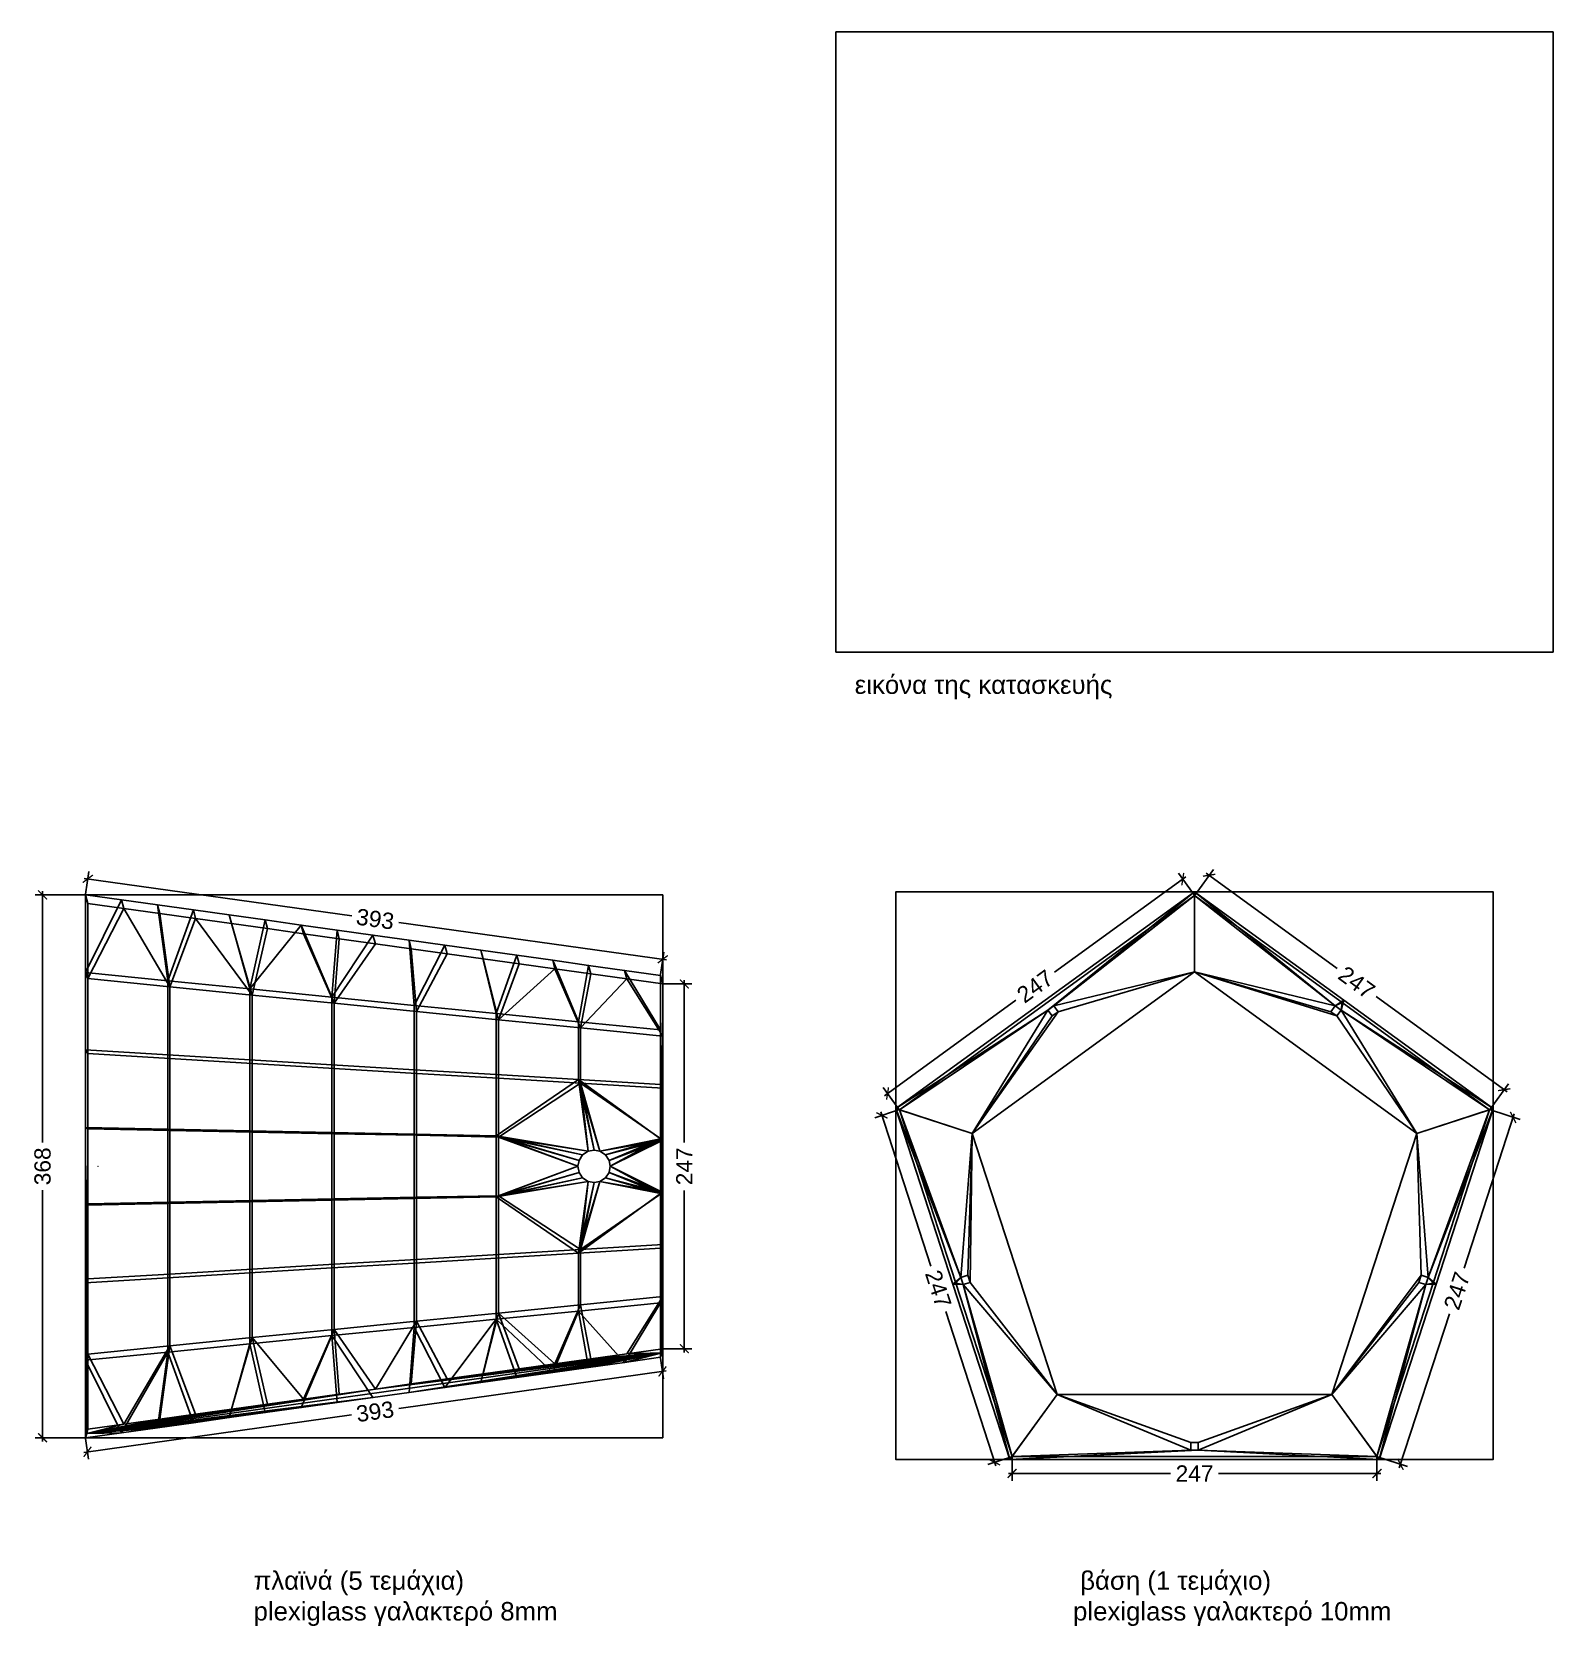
# Model space of a CAD drawing. Header units: millimetres. Extents: x 171.39 to 173.2, y 14.89 to 15.97.
# Drawn here: x 172.17 to 173.2, y 14.891 to 15.97 of the extents above; entities that cross this region are included whole.
import ezdxf

# ---------------------------------------------------------------- set-up
doc = ezdxf.new("R2010")
doc.units = ezdxf.units.MM
doc.header["$XCLIPFRAME"] = 0
for name, color, linetype in [('A-DIM', 150, 'Continuous'), ('A-TEXT', 7, 'Continuous'), ('base', 2, 'Continuous'), ('BoundingBox', 1, 'Continuous')]:
    doc.layers.add(name, color=color, linetype=linetype)
doc.styles.get("Standard").update_dxf_attribs({"font": 'arial.ttf'})
doc.dimstyles.new('1-5', dxfattribs={"dimscale": 0.05, "dimtxt": 0.22, "dimasz": 0.12, "dimexe": 0.1, "dimexo": 0.01, "dimgap": 0.08, "dimtad": 0, "dimdec": 0, "dimlfac": 1000, "dimzin": 0, "dimdsep": 46, "dimtxsty": 'Standard', "dimblk": 'ARCHTICK', "dimcen": 0.09, "dimdle": 0.05, "dimadec": 0, "dimazin": 0, "dimtfac": 1, "dimtdec": 0, "dimtofl": 0, "dimtmove": 1, "dimatfit": 3, "dimldrblk": 'DOT', "dimfxl": 1, "dimtolj": 1, "dimtzin": 0, "dimarcsym": 0})
picture_1 = doc.add_image_def('image1.jpg', size_in_pixel=(1632, 916))

# ---------------------------------------------------------------- blocks, each defined once
blk = doc.blocks.new('_ArchTick')
at = {"color": 0, "linetype": 'ByBlock', "const_width": 0.15}
blk.add_lwpolyline([(-0.5, -0.5), (0.5, 0.5)], dxfattribs=at)
blk = doc.blocks.new('*D7')
at = {"layer": 'A-DIM', "color": 0, "lineweight": -2, "transparency": 16777216}
for p, q in [((172.2057, 15.397), (172.3869, 15.3716)), ((172.2067, 15.3863), (172.2089, 15.4016)), ((172.6, 15.3418), (172.4188, 15.3672)), ((172.596, 15.3318), (172.5982, 15.3471))]:
    blk.add_line(p, q, dxfattribs=at)
at = {"layer": 'Defpoints', "color": 0, "transparency": 16777216}
for p in [(172.2067, 15.3858, -0.0003), (172.5975, 15.3422), (172.596, 15.3313, -0.01)]:
    blk.add_point(p, dxfattribs=at)
at = {"layer": 'A-DIM', "color": 0, "lineweight": -2, "transparency": 16777216, "xscale": 0.006, "yscale": 0.006, "zscale": 0.006}
for p, rotation in [((172.2082, 15.3967), 172.0319190836434), ((172.5975, 15.3422), 352.0319190836435)]:
    blk.add_blockref('_ArchTick', p, dxfattribs=dict(at, rotation=rotation))
at = {"layer": 'A-DIM', "color": 0, "transparency": 16777216, "insert": (172.4028, 15.3694), "char_height": 0.011, "attachment_point": 5, "rotation": 352.0319}
blk.add_mtext('\\A1;393', dxfattribs=at)
blk = doc.blocks.new('_Dot')
at = {"color": 0, "linetype": 'ByBlock', "lineweight": -2}
blk.add_line((-0.5, 0), (-1, 0), dxfattribs=at)
at = {"color": 0, "linetype": 'ByBlock', "const_width": 0.5}
blk.add_lwpolyline([(-0.25, 0, 1), (0.25, 0, 1)], format="xyb", close=True, dxfattribs=at)
blk = doc.blocks.new('*D8')
at = {"layer": 'A-DIM', "color": 0, "lineweight": -2, "transparency": 16777216}
for p, q in [((172.2145, 15.3858), (172.1726, 15.3858)), ((172.1776, 15.3883), (172.1776, 15.2181)), ((172.1776, 15.0157), (172.1776, 15.1858)), ((172.2145, 15.0182), (172.1726, 15.0182))]:
    blk.add_line(p, q, dxfattribs=at)
at = {"layer": 'Defpoints', "color": 0, "transparency": 16777216}
for p in [(172.215, 15.3858, -0.0003), (172.1776, 15.0182), (172.215, 15.0182, -0.0003)]:
    blk.add_point(p, dxfattribs=at)
at = {"layer": 'A-DIM', "color": 0, "lineweight": -2, "transparency": 16777216, "xscale": 0.006, "yscale": 0.006, "zscale": 0.006}
for p, rotation in [((172.1776, 15.3858), 90), ((172.1776, 15.0182), 270)]:
    blk.add_blockref('_ArchTick', p, dxfattribs=dict(at, rotation=rotation))
at = {"layer": 'A-DIM', "color": 0, "transparency": 16777216, "insert": (172.1776, 15.202), "char_height": 0.011, "attachment_point": 5, "rotation": 90}
blk.add_mtext('\\A1;368', dxfattribs=at)
blk = doc.blocks.new('*D9')
at = {"layer": 'A-DIM', "color": 0, "lineweight": -2, "transparency": 16777216}
for p, q in [((172.596, 15.0722), (172.598, 15.0582)), ((172.5998, 15.0635), (172.4187, 15.0381)), ((172.2055, 15.0083), (172.3867, 15.0337)), ((172.2067, 15.0177), (172.2087, 15.0037))]:
    blk.add_line(p, q, dxfattribs=at)
at = {"layer": 'Defpoints', "color": 0, "transparency": 16777216}
for p in [(172.596, 15.0727, 0.0076), (172.5973, 15.0631), (172.2067, 15.0182, -0.01)]:
    blk.add_point(p, dxfattribs=at)
at = {"layer": 'A-DIM', "color": 0, "lineweight": -2, "transparency": 16777216, "xscale": 0.006, "yscale": 0.006, "zscale": 0.006}
for p, rotation in [((172.5973, 15.0631), 7.968080916117025), ((172.208, 15.0087), 187.968080916117)]:
    blk.add_blockref('_ArchTick', p, dxfattribs=dict(at, rotation=rotation))
at = {"layer": 'A-DIM', "color": 0, "transparency": 16777216, "insert": (172.4027, 15.0359), "char_height": 0.011, "attachment_point": 5, "rotation": 7.9681}
blk.add_mtext('\\A1;393', dxfattribs=at)
blk = doc.blocks.new('*D10')
at = {"layer": 'A-DIM', "color": 0, "lineweight": -2, "transparency": 16777216}
for p, q in [((172.598, 15.3255), (172.6171, 15.3255)), ((172.6121, 15.328), (172.6121, 15.2182)), ((172.6121, 15.076), (172.6121, 15.1857)), ((172.598, 15.0785), (172.6171, 15.0785))]:
    blk.add_line(p, q, dxfattribs=at)
at = {"layer": 'Defpoints', "color": 0, "transparency": 16777216}
for p in [(172.5975, 15.3255, -0.0051), (172.5975, 15.0785, 0.0076), (172.6121, 15.0785)]:
    blk.add_point(p, dxfattribs=at)
at = {"layer": 'A-DIM', "color": 0, "lineweight": -2, "transparency": 16777216, "xscale": 0.006, "yscale": 0.006, "zscale": 0.006}
for p, rotation in [((172.6121, 15.3255), 90), ((172.6121, 15.0785), 270)]:
    blk.add_blockref('_ArchTick', p, dxfattribs=dict(at, rotation=rotation))
at = {"layer": 'A-DIM', "color": 0, "transparency": 16777216, "insert": (172.6121, 15.202), "char_height": 0.011, "attachment_point": 5, "rotation": 90}
blk.add_mtext('\\A1;247', dxfattribs=at)
blk = doc.blocks.new('*D11')
at = {"layer": 'A-DIM', "color": 0, "lineweight": -2, "transparency": 16777216}
for p, q in [((172.9516, 15.398), (172.8628, 15.3335)), ((172.9573, 15.3859), (172.9466, 15.4005)), ((172.7477, 15.2498), (172.8365, 15.3144)), ((172.7574, 15.2407), (172.7468, 15.2554))]:
    blk.add_line(p, q, dxfattribs=at)
at = {"layer": 'Defpoints', "color": 0, "transparency": 16777216}
for p in [(172.9496, 15.3965), (172.9576, 15.3855), (172.7577, 15.2403)]:
    blk.add_point(p, dxfattribs=at)
at = {"layer": 'A-DIM', "color": 0, "lineweight": -2, "transparency": 16777216, "xscale": 0.006, "yscale": 0.006, "zscale": 0.006}
for p, rotation in [((172.9496, 15.3965), 36.00000000000859), ((172.7497, 15.2513), 216.0000000000086)]:
    blk.add_blockref('_ArchTick', p, dxfattribs=dict(at, rotation=rotation))
at = {"layer": 'A-DIM', "color": 0, "transparency": 16777216, "insert": (172.8496, 15.3239), "char_height": 0.011, "attachment_point": 5, "rotation": 36}
blk.add_mtext('\\A1;247', dxfattribs=at)
blk = doc.blocks.new('*D12')
at = {"layer": 'A-DIM', "color": 0, "lineweight": -2, "transparency": 16777216}
for p, q in [((172.9579, 15.3859), (172.9704, 15.4031)), ((172.9654, 15.4006), (173.0542, 15.336)), ((173.1693, 15.2524), (173.0805, 15.317)), ((173.1577, 15.2407), (173.1702, 15.2579))]:
    blk.add_line(p, q, dxfattribs=at)
at = {"layer": 'Defpoints', "color": 0, "transparency": 16777216}
for p in [(172.9576, 15.3855), (173.1673, 15.2539), (173.1574, 15.2403)]:
    blk.add_point(p, dxfattribs=at)
at = {"layer": 'A-DIM', "color": 0, "lineweight": -2, "transparency": 16777216, "xscale": 0.006, "yscale": 0.006, "zscale": 0.006}
for p, rotation in [((172.9674, 15.3991), 144.000000000014), ((173.1673, 15.2539), 324.000000000014)]:
    blk.add_blockref('_ArchTick', p, dxfattribs=dict(at, rotation=rotation))
at = {"layer": 'A-DIM', "color": 0, "transparency": 16777216, "insert": (173.0674, 15.3265), "char_height": 0.011, "attachment_point": 5, "rotation": 324}
blk.add_mtext('\\A1;247', dxfattribs=at)
blk = doc.blocks.new('*D13')
at = {"layer": 'A-DIM', "color": 0, "lineweight": -2, "transparency": 16777216}
for p, q in [((172.7572, 15.2402), (172.7412, 15.2349)), ((172.7451, 15.2389), (172.7791, 15.1345)), ((172.823, 14.9992), (172.7891, 15.1036)), ((172.8336, 15.0052), (172.8175, 15))]:
    blk.add_line(p, q, dxfattribs=at)
at = {"layer": 'Defpoints', "color": 0, "transparency": 16777216}
for p in [(172.7577, 15.2403), (172.8222, 15.0016), (172.834, 15.0054)]:
    blk.add_point(p, dxfattribs=at)
at = {"layer": 'A-DIM', "color": 0, "lineweight": -2, "transparency": 16777216, "xscale": 0.006, "yscale": 0.006, "zscale": 0.006}
for p, rotation in [((172.7459, 15.2365), 108.0000000000057), ((172.8222, 15.0016), 288.0000000000057)]:
    blk.add_blockref('_ArchTick', p, dxfattribs=dict(at, rotation=rotation))
at = {"layer": 'A-DIM', "color": 0, "transparency": 16777216, "insert": (172.7841, 15.119), "char_height": 0.011, "attachment_point": 5, "rotation": 288}
blk.add_mtext('\\A1;247', dxfattribs=at)
blk = doc.blocks.new('*D14')
at = {"layer": 'A-DIM', "color": 0, "lineweight": -2, "transparency": 16777216}
for p, q in [((172.834, 15.0049), (172.834, 14.989)), ((173.0811, 15.0049), (173.0811, 14.989)), ((172.8315, 14.994), (172.9413, 14.994)), ((173.0836, 14.994), (172.9738, 14.994))]:
    blk.add_line(p, q, dxfattribs=at)
at = {"layer": 'Defpoints', "color": 0, "transparency": 16777216}
for p in [(172.834, 15.0054), (173.0811, 15.0054), (173.0811, 14.994)]:
    blk.add_point(p, dxfattribs=at)
at = {"layer": 'A-DIM', "color": 0, "lineweight": -2, "transparency": 16777216, "xscale": 0.006, "yscale": 0.006, "zscale": 0.006, "rotation": 180}
blk.add_blockref('_ArchTick', (172.834, 14.994), dxfattribs=at)
at = {"layer": 'A-DIM', "color": 0, "lineweight": -2, "transparency": 16777216, "xscale": 0.006, "yscale": 0.006, "zscale": 0.006}
blk.add_blockref('_ArchTick', (173.0811, 14.994), dxfattribs=at)
at = {"layer": 'A-DIM', "color": 0, "transparency": 16777216, "insert": (172.9576, 14.994), "char_height": 0.011, "attachment_point": 5}
blk.add_mtext('\\A1;247', dxfattribs=at)
blk = doc.blocks.new('*D15')
at = {"layer": 'A-DIM', "color": 0, "lineweight": -2, "transparency": 16777216}
for p, q in [((173.1741, 15.2375), (173.1402, 15.1331)), ((173.1579, 15.2402), (173.1781, 15.2336)), ((173.0962, 14.9978), (173.1302, 15.1022)), ((173.0815, 15.0052), (173.1018, 14.9987))]:
    blk.add_line(p, q, dxfattribs=at)
at = {"layer": 'Defpoints', "color": 0, "transparency": 16777216}
for p in [(173.1574, 15.2403), (173.1733, 15.2351), (173.0811, 15.0054)]:
    blk.add_point(p, dxfattribs=at)
at = {"layer": 'A-DIM', "color": 0, "lineweight": -2, "transparency": 16777216, "xscale": 0.006, "yscale": 0.006, "zscale": 0.006}
for p, rotation in [((173.1733, 15.2351), 71.9999999999943), ((173.097, 15.0002), 251.9999999999943)]:
    blk.add_blockref('_ArchTick', p, dxfattribs=dict(at, rotation=rotation))
at = {"layer": 'A-DIM', "color": 0, "transparency": 16777216, "insert": (173.1352, 15.1177), "char_height": 0.011, "attachment_point": 5, "rotation": 72}
blk.add_mtext('\\A1;247', dxfattribs=at)

msp = doc.modelspace()

# ---------------------------------------------------------------- linework, layer by layer
at = {"layer": 'BoundingBox'}
for p, q in [((172.215, 15.3858, -0.01), (172.215, 15.3858, -0.0003)), ((172.5975, 15.3858, -0.01), (172.5975, 15.3858, -0.0003)), ((172.215, 15.0182, -0.01), (172.215, 15.0182, -0.0003))]:
    msp.add_line(p, q, dxfattribs=at)
at = {"layer": 'BoundingBox', "extrusion": (1, 0, 0)}
for points in [[(172.4063, 15.3858, -0.01), (172.4063, 15.3858, -0.0051), (172.4063, 15.3858, -0.0003)], [(172.215, 15.202, -0.01), (172.215, 15.202, -0.0051), (172.215, 15.202, -0.0003)], [(172.4063, 15.0182, -0.01), (172.4063, 15.0182, -0.0051), (172.4063, 15.0182, -0.0003)]]:
    msp.add_open_spline(points, degree=2, dxfattribs=at)

# ---------------------------------------------------------------- texts
at = {"layer": 'A-TEXT', "char_height": 0.0125, "width": 1.78418, "attachment_point": 1}
for s, insert in [('εικόνα της κατασκευής', (172.7275, 15.5344)), ('πλαϊνά (5 τεμάχια)\\Pplexiglass γαλακτερό 8mm', (172.3204, 14.9278)), (' βάση (1 τεμάχιο)\\Pplexiglass γαλακτερό 10mm', (172.8753, 14.9278))]:
    msp.add_mtext(s, dxfattribs=dict(at, insert=insert))

# ---------------------------------------------------------------- dimensions: what is measured, and where the dimension line sits
at = {"layer": 'A-DIM'}
for p1, p2, distance, picture, middle in [((172.2067, 15.3858, -0.0003), (172.596, 15.3313, -0.01), 0.011, '*D7', (172.4028, 15.3694)), ((172.7577, 15.2403), (172.9576, 15.3855), 0.0136, '*D11', (172.8496, 15.3239)), ((172.9576, 15.3855), (173.1574, 15.2403), 0.0168, '*D12', (173.0674, 15.3265)), ((172.215, 15.3858, -0.0003), (172.215, 15.0182, -0.0003), -0.0374, '*D8', (172.1776, 15.202)), ((172.7577, 15.2403), (172.834, 15.0054), -0.0124, '*D13', (172.7841, 15.119)), ((173.0811, 15.0054), (173.1574, 15.2403), -0.0168, '*D15', (173.1352, 15.1177)), ((172.2067, 15.0182, -0.01), (172.596, 15.0727, 0.0076), -0.0096, '*D9', (172.4027, 15.0359)), ((172.834, 15.0054), (173.0811, 15.0054), -0.0114, '*D14', (172.9576, 14.994))]:
    dim = msp.add_aligned_dim(p1=p1, p2=p2, distance=distance, dimstyle='1-5', dxfattribs=at)
    dim.commit()
    dim.dimension.update_dxf_attribs({"geometry": picture, "text_midpoint": middle})
dim = msp.add_linear_dim(base=(172.6121, 15.0785), p1=(172.5975, 15.3255, -0.0051), p2=(172.5975, 15.0785, 0.0076), angle=90, dimstyle='1-5', dxfattribs=at)
dim.commit()
dim.dimension.update_dxf_attribs({"geometry": '*D10', "text_midpoint": (172.6121, 15.202)})

# ---------------------------------------------------------------- pictures from other files: only their frames are drawn
image = msp.add_image(picture_1, insert=(172.5938, 15.5501), size_in_units=(0.7485, 0.4201))
image.set_boundary_path([(263.14, -0.5), (1322, 915.5)])

# ---------------------------------------------------------------- meshes
at = {"layer": 'base'}
mesh = msp.add_polyface(dxfattribs=at)
corners = [(172.2067, 15.2282, -0.0003), (172.2082, 15.2274, 0.0076), (172.2082, 15.2783, 0.0076), (172.2067, 15.2808, -0.0003), (172.2067, 15.3333, -0.0003), (172.2082, 15.3291, 0.0076), (172.2082, 15.38, 0.0076), (172.2067, 15.3858, -0.0003), (172.2075, 15.0211, 0.0037), (172.3179, 15.2741, -0.0003), (172.2623, 15.2774, -0.0003), (172.2623, 15.3277, -0.0003), (172.3179, 15.3222, -0.0003), (172.3179, 15.226, -0.0003), (172.2623, 15.2271, -0.0003), (172.3179, 15.1779, -0.0003), (172.2623, 15.1768, -0.0003), (172.231, 15.3824, -0.0003), (172.2067, 15.3333, -0.0003), (172.2067, 15.3858, -0.0003), (172.2554, 15.379, -0.0003), (172.2797, 15.3756, -0.0003), (172.2067, 15.2282, -0.0003), (172.2067, 15.2808, -0.0003), (172.2067, 15.1757, -0.0003), (172.304, 15.3722, -0.0003), (172.3283, 15.3688, -0.0003), (172.3527, 15.3654, -0.0003), (172.3195, 15.2252, 0.0076), (172.2638, 15.2263, 0.0076), (172.2638, 15.1777, 0.0076), (172.3195, 15.1788, 0.0076), (172.3195, 15.2716, 0.0076), (172.2638, 15.2749, 0.0076), (172.3195, 15.318, 0.0076), (172.2638, 15.3236, 0.0076), (172.2082, 15.2783, 0.0076), (172.2082, 15.2274, 0.0076), (172.2082, 15.1766, 0.0076), (172.2082, 15.3291, 0.0076), (172.2326, 15.3766, 0.0076), (172.2082, 15.38, 0.0076), (172.2569, 15.3732, 0.0076), (172.2812, 15.3698, 0.0076), (172.3055, 15.3664, 0.0076), (172.3299, 15.363, 0.0076), (172.2082, 15.38, 0.0076), (172.2326, 15.3766, 0.0076), (172.231, 15.3824, -0.0003), (172.2067, 15.3858, -0.0003), (172.2812, 15.3698, 0.0076), (172.2797, 15.3756, -0.0003), (172.2554, 15.379, -0.0003), (172.2569, 15.3732, 0.0076), (172.3055, 15.3664, 0.0076), (172.3299, 15.363, 0.0076), (172.3283, 15.3688, -0.0003), (172.304, 15.3722, -0.0003), (172.3542, 15.3595, 0.0076), (172.3527, 15.3654, -0.0003)]
mesh.append_faces([[corners[k] for k in face] for face in [(0, 1, 2, 3), (4, 5, 6, 7), (3, 2, 5, 4), (0, 8, 1, 1), (9, 10, 11, 12), (13, 14, 10, 9), (15, 16, 14, 13), (17, 18, 19, 19), (11, 18, 17, 20), (21, 11, 20, 20), (22, 23, 10, 14), (11, 10, 23, 18), (14, 16, 24, 22), (12, 11, 21, 25), (12, 25, 26, 26), (12, 26, 27, 27), (28, 29, 30, 31), (32, 33, 29, 28), (34, 35, 33, 32), (36, 37, 29, 33), (30, 29, 37, 38), (33, 35, 39, 36), (40, 41, 39, 39), (42, 40, 35, 35), (39, 35, 40, 40), (43, 42, 35, 35), (34, 44, 43, 43), (45, 44, 34, 34), (34, 43, 35, 35), (46, 47, 48, 49), (50, 51, 52, 53), (47, 53, 52, 48), (54, 55, 56, 57), (55, 58, 59, 56), (54, 57, 51, 50)]])
mesh = msp.add_polyface(dxfattribs=at)
corners = [(172.8326, 15.0034, 0.01), (173.0825, 15.0034, 0.01), (172.9576, 15.3879, 0.01), (172.7554, 15.2411, 0.01), (173.1597, 15.2411, 0.01), (173.0586, 15.3145, 0.01), (173.1211, 15.1222, 0.01), (172.794, 15.1222, 0.01), (172.9576, 15.3336, 0.01), (173.108, 15.2243, 0.01), (173.0506, 15.0474, 0.01), (172.8646, 15.0474, 0.01), (172.8071, 15.2243, 0.01), (172.8612, 15.3038, 0.01), (172.8583, 15.3078, 0.01), (172.8623, 15.3107, 0.01), (172.8652, 15.3067, 0.01), (173.0539, 15.3038, 0.01), (173.0499, 15.3067, 0.01), (173.0528, 15.3107, 0.01), (173.0569, 15.3078, 0.01), (173.111, 15.1282, 0.01), (173.1157, 15.1266, 0.01), (173.1142, 15.1219, 0.01), (173.1094, 15.1234, 0.01), (172.9601, 15.0149, 0.01), (172.9601, 15.0099, 0.01), (172.9551, 15.0099, 0.01), (172.9551, 15.0149, 0.01), (172.8041, 15.1282, 0.01), (172.8057, 15.1234, 0.01), (172.8009, 15.1219, 0.01), (172.7994, 15.1266, 0.01), (173.0811, 15.0054), (172.834, 15.0054), (172.9576, 15.3855), (173.0575, 15.3129), (173.1574, 15.2403), (172.7577, 15.2403), (172.7959, 15.1228), (173.1192, 15.1228), (172.9576, 15.3336), (172.8071, 15.2243), (172.8646, 15.0474), (173.0506, 15.0474), (173.108, 15.2243), (172.8583, 15.3078), (172.8612, 15.3038), (172.8623, 15.3107), (172.8652, 15.3067), (173.0539, 15.3038), (173.0569, 15.3078), (173.0528, 15.3107), (173.0499, 15.3067), (173.1157, 15.1266), (173.111, 15.1282), (173.1142, 15.1219), (173.1094, 15.1234), (172.9601, 15.0099), (172.9601, 15.0149), (172.9551, 15.0099), (172.9551, 15.0149), (172.8041, 15.1282), (172.7994, 15.1266), (172.8009, 15.1219), (172.8057, 15.1234), (173.1574, 15.2403), (173.0575, 15.3129), (172.9576, 15.3855), (173.1597, 15.2411, 0.01), (173.0586, 15.3145, 0.01), (172.9576, 15.3879, 0.01), (172.9576, 15.3855), (172.7577, 15.2403), (172.9576, 15.3879, 0.01), (172.7554, 15.2411, 0.01), (172.7577, 15.2403), (172.7959, 15.1228), (172.834, 15.0054), (172.7554, 15.2411, 0.01), (172.794, 15.1222, 0.01), (172.8326, 15.0034, 0.01), (172.834, 15.0054), (173.0811, 15.0054), (172.8326, 15.0034, 0.01), (173.0825, 15.0034, 0.01), (173.0811, 15.0054), (173.1192, 15.1228), (173.1574, 15.2403), (173.0825, 15.0034, 0.01), (173.1211, 15.1222, 0.01), (173.1597, 15.2411, 0.01), (173.108, 15.2243), (173.108, 15.2243, 0.01), (172.9576, 15.3336), (172.9576, 15.3336, 0.01), (173.0506, 15.0474), (173.0506, 15.0474, 0.01), (173.108, 15.2243), (173.108, 15.2243, 0.01), (172.8646, 15.0474), (172.8646, 15.0474, 0.01), (173.0506, 15.0474), (173.0506, 15.0474, 0.01), (172.8071, 15.2243), (172.8071, 15.2243, 0.01), (172.8646, 15.0474), (172.8646, 15.0474, 0.01), (172.9576, 15.3336), (172.9576, 15.3336, 0.01), (172.8071, 15.2243), (172.8071, 15.2243, 0.01), (172.8583, 15.3078), (172.8583, 15.3078, 0.01), (172.8612, 15.3038), (172.8612, 15.3038, 0.01), (172.8623, 15.3107), (172.8623, 15.3107, 0.01), (172.8583, 15.3078), (172.8583, 15.3078, 0.01), (172.8652, 15.3067), (172.8652, 15.3067, 0.01), (172.8623, 15.3107), (172.8623, 15.3107, 0.01), (172.8612, 15.3038), (172.8612, 15.3038, 0.01), (172.8652, 15.3067), (172.8652, 15.3067, 0.01), (173.0499, 15.3067), (173.0499, 15.3067, 0.01), (173.0539, 15.3038), (173.0539, 15.3038, 0.01), (173.0528, 15.3107), (173.0528, 15.3107, 0.01), (173.0499, 15.3067), (173.0499, 15.3067, 0.01), (173.0569, 15.3078), (173.0569, 15.3078, 0.01), (173.0528, 15.3107), (173.0528, 15.3107, 0.01), (173.0539, 15.3038), (173.0539, 15.3038, 0.01), (173.0569, 15.3078), (173.0569, 15.3078, 0.01), (173.1157, 15.1266), (173.1157, 15.1266, 0.01), (173.111, 15.1282), (173.111, 15.1282, 0.01), (173.1142, 15.1219), (173.1142, 15.1219, 0.01), (173.1157, 15.1266), (173.1157, 15.1266, 0.01), (173.1094, 15.1234), (173.1094, 15.1234, 0.01), (173.1142, 15.1219), (173.1142, 15.1219, 0.01), (173.111, 15.1282), (173.111, 15.1282, 0.01), (173.1094, 15.1234), (173.1094, 15.1234, 0.01), (172.9601, 15.0099), (172.9601, 15.0099, 0.01), (172.9601, 15.0149), (172.9601, 15.0149, 0.01), (172.9551, 15.0099), (172.9551, 15.0099, 0.01), (172.9601, 15.0099), (172.9601, 15.0099, 0.01), (172.9551, 15.0149), (172.9551, 15.0149, 0.01), (172.9551, 15.0099), (172.9551, 15.0099, 0.01), (172.9601, 15.0149), (172.9601, 15.0149, 0.01), (172.9551, 15.0149), (172.9551, 15.0149, 0.01), (172.8057, 15.1234), (172.8057, 15.1234, 0.01), (172.8041, 15.1282), (172.8041, 15.1282, 0.01), (172.8009, 15.1219), (172.8009, 15.1219, 0.01), (172.8057, 15.1234), (172.8057, 15.1234, 0.01), (172.7994, 15.1266), (172.7994, 15.1266, 0.01), (172.8009, 15.1219), (172.8009, 15.1219, 0.01), (172.8041, 15.1282), (172.8041, 15.1282, 0.01), (172.7994, 15.1266), (172.7994, 15.1266, 0.01)]
mesh.append_faces([[corners[k] for k in face] for face in [(32, 7, 31, 31), (0, 31, 7, 7), (30, 31, 11, 11), (3, 7, 32, 32), (11, 0, 27, 27), (26, 27, 0, 0), (12, 30, 11, 11), (27, 28, 11, 11), (10, 11, 28, 25), (31, 0, 11, 11), (32, 12, 3, 3), (13, 14, 12, 12), (2, 3, 14, 14), (12, 14, 3, 3), (12, 29, 30, 30), (29, 12, 32, 32), (12, 16, 13, 13), (14, 15, 2, 2), (15, 8, 2, 2), (16, 12, 8, 8), (8, 15, 16, 16), (10, 26, 1, 1), (0, 1, 26, 26), (26, 10, 25, 25), (10, 1, 23, 23), (22, 23, 6, 6), (1, 6, 23, 23), (22, 6, 4, 4), (10, 23, 24, 24), (24, 21, 10, 10), (8, 17, 18, 18), (2, 19, 5, 5), (18, 19, 8, 8), (9, 17, 8, 8), (9, 21, 22, 22), (17, 9, 20, 20), (5, 20, 4, 4), (9, 4, 20, 20), (19, 20, 5, 5), (9, 22, 4, 4), (9, 10, 21, 21), (8, 19, 2, 2), (42, 38, 46, 46), (35, 46, 38, 38), (62, 42, 65, 65), (63, 38, 42, 42), (47, 42, 46, 46), (62, 63, 42, 42), (41, 49, 48, 48), (46, 35, 48, 48), (42, 47, 49, 49), (41, 42, 49, 49), (34, 39, 64, 64), (63, 64, 39, 39), (64, 65, 43, 43), (38, 63, 39, 39), (60, 43, 61, 61), (42, 43, 65, 65), (33, 34, 60, 58), (43, 60, 34, 34), (64, 43, 34, 34), (43, 44, 59, 61), (48, 35, 41, 41), (53, 41, 52, 52), (52, 41, 35, 35), (41, 53, 50, 50), (45, 41, 50, 50), (37, 51, 36, 36), (52, 36, 51, 51), (54, 45, 37, 37), (51, 37, 45, 45), (50, 51, 45, 45), (52, 35, 36, 36), (58, 59, 44, 44), (44, 33, 58, 58), (33, 44, 56, 56), (45, 54, 55, 55), (40, 56, 54, 54), (33, 56, 40, 40), (44, 57, 56, 56), (40, 54, 37, 37), (44, 55, 57, 57), (44, 45, 55, 55), (67, 70, 69, 66), (68, 71, 70, 67), (73, 75, 74, 72), (77, 80, 79, 76), (78, 81, 80, 77), (83, 85, 84, 82), (87, 90, 89, 86), (88, 91, 90, 87), (93, 95, 94, 92), (97, 99, 98, 96), (101, 103, 102, 100), (105, 107, 106, 104), (109, 111, 110, 108), (113, 115, 114, 112), (117, 119, 118, 116), (121, 123, 122, 120), (125, 127, 126, 124), (129, 131, 130, 128), (133, 135, 134, 132), (137, 139, 138, 136), (141, 143, 142, 140), (145, 147, 146, 144), (149, 151, 150, 148), (153, 155, 154, 152), (157, 159, 158, 156), (161, 163, 162, 160), (165, 167, 166, 164), (169, 171, 170, 168), (173, 175, 174, 172), (177, 179, 178, 176), (181, 183, 182, 180), (185, 187, 186, 184), (189, 191, 190, 188)]])
mesh = msp.add_polyface(dxfattribs=at)
corners = [(172.3735, 15.2707, -0.0003), (172.3179, 15.2741, -0.0003), (172.3179, 15.3222, -0.0003), (172.3735, 15.3166, -0.0003), (172.3735, 15.2249, -0.0003), (172.3179, 15.226, -0.0003), (172.3735, 15.1791, -0.0003), (172.3179, 15.1779, -0.0003), (172.4291, 15.2674, -0.0003), (172.4291, 15.311, -0.0003), (172.4291, 15.2238, -0.0003), (172.4291, 15.1802, -0.0003), (172.4847, 15.2641, -0.0003), (172.4847, 15.3055, -0.0003), (172.4847, 15.2227, -0.0003), (172.4847, 15.1813, -0.0003), (172.4847, 15.1399, -0.0003), (172.4291, 15.1365, -0.0003), (172.3527, 15.3654, -0.0003), (172.377, 15.362, -0.0003), (172.4013, 15.3586, -0.0003), (172.4257, 15.3551, -0.0003), (172.45, 15.3517, -0.0003), (172.3751, 15.2241, 0.0076), (172.3195, 15.2252, 0.0076), (172.3195, 15.1788, 0.0076), (172.3751, 15.1799, 0.0076), (172.3751, 15.2683, 0.0076), (172.3195, 15.2716, 0.0076), (172.3751, 15.3124, 0.0076), (172.3195, 15.318, 0.0076), (172.4307, 15.181, 0.0076), (172.3751, 15.1357, 0.0076), (172.4307, 15.139, 0.0076), (172.4307, 15.223, 0.0076), (172.4307, 15.2649, 0.0076), (172.4307, 15.3069, 0.0076), (172.4863, 15.1821, 0.0076), (172.4863, 15.1424, 0.0076), (172.4863, 15.2218, 0.0076), (172.4863, 15.2616, 0.0076), (172.4863, 15.3013, 0.0076), (172.3542, 15.3595, 0.0076), (172.3299, 15.363, 0.0076), (172.4272, 15.3493, 0.0076), (172.4029, 15.3527, 0.0076), (172.3785, 15.3561, 0.0076), (172.4515, 15.3459, 0.0076), (172.3542, 15.3595, 0.0076), (172.3785, 15.3561, 0.0076), (172.377, 15.362, -0.0003), (172.3527, 15.3654, -0.0003), (172.4013, 15.3586, -0.0003), (172.4029, 15.3527, 0.0076), (172.4272, 15.3493, 0.0076), (172.4257, 15.3551, -0.0003), (172.4515, 15.3459, 0.0076), (172.45, 15.3517, -0.0003)]
mesh.append_faces([[corners[k] for k in face] for face in [(0, 1, 2, 3), (4, 5, 1, 0), (6, 7, 5, 4), (8, 0, 3, 9), (10, 4, 0, 8), (11, 6, 4, 10), (12, 8, 9, 13), (14, 10, 8, 12), (15, 11, 10, 14), (16, 17, 11, 15), (3, 18, 19, 19), (3, 19, 20, 20), (3, 2, 18, 18), (9, 21, 22, 22), (9, 3, 20, 21), (23, 24, 25, 26), (27, 28, 24, 23), (29, 30, 28, 27), (31, 26, 32, 33), (34, 23, 26, 31), (35, 27, 23, 34), (36, 29, 27, 35), (37, 31, 33, 38), (39, 34, 31, 37), (40, 35, 34, 39), (41, 36, 35, 40), (30, 29, 42, 43), (29, 36, 44, 45), (29, 46, 42, 42), (36, 47, 44, 44), (45, 46, 29, 29), (48, 49, 50, 51), (52, 50, 49, 53), (53, 54, 55, 52), (54, 56, 57, 55)]])
mesh = msp.add_polyface(dxfattribs=at)
corners = [(172.5975, 15.2549, 0.0076), (172.5968, 15.0756, 0.0037), (172.5975, 15.2902, 0.0076), (172.5975, 15.3255, 0.0076), (172.596, 15.3313, -0.0003), (172.596, 15.2944, -0.0003), (172.5404, 15.2607, -0.0003), (172.4847, 15.2641, -0.0003), (172.4847, 15.3055, -0.0003), (172.5404, 15.2999, -0.0003), (172.4847, 15.2227, -0.0003), (172.4291, 15.311, -0.0003), (172.45, 15.3517, -0.0003), (172.4743, 15.3483, -0.0003), (172.4987, 15.3449, -0.0003), (172.523, 15.3415, -0.0003), (172.5473, 15.3381, -0.0003), (172.5469, 15.2122, -0.0003), (172.551, 15.213, -0.0003), (172.596, 15.2944, -0.0003), (172.596, 15.2574, -0.0003), (172.5716, 15.3347, -0.0003), (172.596, 15.3313, -0.0003), (172.596, 15.2205, -0.0003), (172.5419, 15.2583, 0.0076), (172.4863, 15.2616, 0.0076), (172.4863, 15.2218, 0.0076), (172.5419, 15.2958, 0.0076), (172.4863, 15.3013, 0.0076), (172.4307, 15.3069, 0.0076), (172.4759, 15.3425, 0.0076), (172.4515, 15.3459, 0.0076), (172.5975, 15.2549, 0.0076), (172.5975, 15.2902, 0.0076), (172.5002, 15.3391, 0.0076), (172.5245, 15.3357, 0.0076), (172.5489, 15.3323, 0.0076), (172.555, 15.2122, 0.0076), (172.5975, 15.2196, 0.0076), (172.5732, 15.3289, 0.0076), (172.5975, 15.3255, 0.0076), (172.4515, 15.3459, 0.0076), (172.4759, 15.3425, 0.0076), (172.4743, 15.3483, -0.0003), (172.45, 15.3517, -0.0003), (172.5002, 15.3391, 0.0076), (172.5245, 15.3357, 0.0076), (172.523, 15.3415, -0.0003), (172.4987, 15.3449, -0.0003), (172.5489, 15.3323, 0.0076), (172.5732, 15.3289, 0.0076), (172.5716, 15.3347, -0.0003), (172.5473, 15.3381, -0.0003), (172.596, 15.3313, -0.0003), (172.5975, 15.3255, 0.0076)]
mesh.append_faces([[corners[k] for k in face] for face in [(0, 1, 2, 2), (3, 1, 4, 4), (2, 1, 3, 3), (1, 5, 4, 4), (6, 7, 8, 9), (10, 7, 6, 6), (8, 11, 12, 13), (14, 8, 13, 13), (9, 8, 14, 15), (16, 9, 15, 15), (17, 10, 6, 6), (18, 17, 6, 6), (6, 9, 19, 20), (19, 9, 16, 21), (21, 22, 19, 19), (23, 6, 20, 20), (24, 25, 26, 26), (27, 28, 25, 24), (29, 28, 30, 31), (27, 24, 32, 33), (34, 30, 28, 28), (34, 28, 35, 35), (27, 35, 28, 28), (36, 35, 27, 27), (37, 38, 24, 24), (39, 36, 27, 27), (32, 24, 38, 38), (33, 39, 27, 27), (39, 33, 40, 40), (41, 42, 43, 44), (45, 46, 47, 48), (49, 50, 51, 52), (46, 49, 52, 47), (42, 45, 48, 43), (53, 51, 50, 54)]])
mesh = msp.add_polyface(dxfattribs=at)
corners = [(172.596, 15.2205, -0.0003), (172.5968, 15.0756, 0.0037), (172.596, 15.1835, -0.0003), (172.596, 15.1466, -0.0003), (172.5975, 15.1843, 0.0076), (172.5975, 15.2196, 0.0076), (172.596, 15.2574, -0.0003), (172.596, 15.2944, -0.0003), (172.5404, 15.1432, -0.0003), (172.4847, 15.1399, -0.0003), (172.4847, 15.1813, -0.0003), (172.5408, 15.1979, -0.0003), (172.54, 15.202, -0.0003), (172.5432, 15.1942, -0.0003), (172.5469, 15.1918, -0.0003), (172.5404, 15.104, -0.0003), (172.596, 15.1466, -0.0003), (172.596, 15.1096, -0.0003), (172.551, 15.191, -0.0003), (172.555, 15.1918, -0.0003), (172.596, 15.1835, -0.0003), (172.5588, 15.1942, -0.0003), (172.5612, 15.1979, -0.0003), (172.5419, 15.1457, 0.0076), (172.4863, 15.1424, 0.0076), (172.4863, 15.1026, 0.0076), (172.5419, 15.1082, 0.0076), (172.4863, 15.1821, 0.0076), (172.551, 15.191, 0.0076), (172.5469, 15.1918, 0.0076), (172.5408, 15.1979, 0.0076), (172.54, 15.202, 0.0076), (172.5432, 15.1942, 0.0076), (172.5975, 15.1138, 0.0076), (172.5975, 15.149, 0.0076), (172.5975, 15.1843, 0.0076), (172.555, 15.1918, 0.0076), (172.5612, 15.1979, 0.0076), (172.5588, 15.1942, 0.0076), (172.562, 15.202, 0.0076), (172.5469, 15.1918, -0.0003), (172.5469, 15.1918, 0.0076), (172.551, 15.191, 0.0076), (172.551, 15.191, -0.0003), (172.5432, 15.1942, -0.0003), (172.5432, 15.1942, 0.0076), (172.555, 15.1918, -0.0003), (172.555, 15.1918, 0.0076), (172.5588, 15.1942, 0.0076), (172.5588, 15.1942, -0.0003)]
mesh.append_faces([[corners[k] for k in face] for face in [(0, 1, 2, 2), (1, 3, 2, 2), (4, 1, 5, 5), (0, 6, 1, 1), (6, 7, 1, 1), (8, 9, 10, 10), (11, 10, 12, 12), (10, 13, 14, 14), (10, 11, 13, 13), (8, 10, 14, 14), (15, 8, 16, 17), (18, 8, 14, 14), (19, 20, 8, 8), (20, 21, 22, 22), (20, 19, 21, 21), (16, 8, 20, 20), (19, 8, 18, 18), (23, 24, 25, 26), (27, 24, 23, 23), (28, 29, 23, 23), (30, 31, 27, 27), (27, 32, 30, 30), (27, 29, 32, 32), (29, 27, 23, 23), (23, 26, 33, 34), (35, 23, 34, 34), (28, 23, 36, 36), (37, 38, 35, 35), (36, 35, 38, 38), (39, 37, 35, 35), (23, 35, 36, 36), (40, 41, 42, 43), (44, 45, 41, 40), (46, 47, 48, 49), (43, 42, 47, 46)]])
mesh = msp.add_polyface(dxfattribs=at)
corners = [(172.5975, 15.2196, 0.0076), (172.5968, 15.0756, 0.0037), (172.5975, 15.2549, 0.0076), (172.4847, 15.2227, -0.0003), (172.5432, 15.2098, -0.0003), (172.5408, 15.206, -0.0003), (172.5469, 15.2122, -0.0003), (172.54, 15.202, -0.0003), (172.551, 15.213, -0.0003), (172.5404, 15.2607, -0.0003), (172.555, 15.2122, -0.0003), (172.5612, 15.206, -0.0003), (172.5588, 15.2098, -0.0003), (172.596, 15.2205, -0.0003), (172.562, 15.202, -0.0003), (172.4847, 15.1813, -0.0003), (172.596, 15.1835, -0.0003), (172.5612, 15.1979, -0.0003), (172.4863, 15.2218, 0.0076), (172.4863, 15.1821, 0.0076), (172.54, 15.202, 0.0076), (172.5432, 15.2098, 0.0076), (172.5408, 15.206, 0.0076), (172.5419, 15.2583, 0.0076), (172.5469, 15.2122, 0.0076), (172.551, 15.213, 0.0076), (172.5975, 15.2196, 0.0076), (172.5612, 15.206, 0.0076), (172.562, 15.202, 0.0076), (172.5588, 15.2098, 0.0076), (172.555, 15.2122, 0.0076), (172.5975, 15.1843, 0.0076), (172.562, 15.202, -0.0003), (172.562, 15.202, 0.0076), (172.5612, 15.206, 0.0076), (172.5612, 15.206, -0.0003), (172.5588, 15.2098, -0.0003), (172.5588, 15.2098, 0.0076), (172.555, 15.2122, 0.0076), (172.555, 15.2122, -0.0003), (172.551, 15.213, -0.0003), (172.551, 15.213, 0.0076), (172.5469, 15.2122, 0.0076), (172.5469, 15.2122, -0.0003), (172.5432, 15.2098, -0.0003), (172.5432, 15.2098, 0.0076), (172.5408, 15.206, 0.0076), (172.5408, 15.206, -0.0003), (172.54, 15.202, 0.0076), (172.54, 15.202, -0.0003), (172.5408, 15.1979, -0.0003), (172.5408, 15.1979, 0.0076), (172.5432, 15.1942, 0.0076), (172.5432, 15.1942, -0.0003), (172.5612, 15.1979, -0.0003), (172.5612, 15.1979, 0.0076), (172.562, 15.202, 0.0076), (172.562, 15.202, -0.0003), (172.5588, 15.1942, -0.0003), (172.5588, 15.1942, 0.0076)]
mesh.append_faces([[corners[k] for k in face] for face in [(0, 1, 2, 2), (3, 4, 5, 5), (3, 6, 4, 4), (7, 3, 5, 5), (8, 9, 10, 10), (11, 12, 13, 13), (10, 13, 12, 12), (14, 11, 13, 13), (9, 13, 10, 10), (3, 7, 15, 15), (16, 17, 14, 14), (16, 14, 13, 13), (18, 19, 20, 20), (21, 18, 22, 22), (20, 22, 18, 18), (23, 18, 24, 24), (21, 24, 18, 18), (25, 23, 24, 24), (26, 27, 28, 28), (26, 29, 27, 27), (26, 30, 29, 29), (26, 28, 31, 31), (30, 23, 25, 25), (32, 33, 34, 35), (36, 37, 38, 39), (35, 34, 37, 36), (40, 41, 42, 43), (44, 45, 46, 47), (43, 42, 45, 44), (39, 38, 41, 40), (47, 46, 48, 49), (50, 51, 52, 53), (54, 55, 56, 57), (58, 59, 55, 54), (51, 50, 49, 48)]])
mesh = msp.add_polyface(dxfattribs=at)
corners = [(172.2075, 15.0211, 0.0037), (172.2067, 15.0707, -0.0003), (172.2067, 15.0182, -0.0003), (172.2067, 15.1757, -0.0003), (172.2067, 15.1232, -0.0003), (172.2082, 15.0748, 0.0076), (172.2082, 15.024, 0.0076), (172.2082, 15.1257, 0.0076), (172.2082, 15.1766, 0.0076), (172.2067, 15.2282, -0.0003), (172.2082, 15.2274, 0.0076), (172.3179, 15.1299, -0.0003), (172.2623, 15.1265, -0.0003), (172.2623, 15.1768, -0.0003), (172.3179, 15.1779, -0.0003), (172.3179, 15.0818, -0.0003), (172.2623, 15.0762, -0.0003), (172.2067, 15.1232, -0.0003), (172.2067, 15.1757, -0.0003), (172.2067, 15.0707, -0.0003), (172.231, 15.0216, -0.0003), (172.2067, 15.0182, -0.0003), (172.2797, 15.0284, -0.0003), (172.2554, 15.025, -0.0003), (172.304, 15.0318, -0.0003), (172.2075, 15.0211, 0.0037), (172.2067, 15.0182, -0.0003), (172.231, 15.0216, -0.0003), (172.2554, 15.025, -0.0003), (172.2797, 15.0284, -0.0003), (172.304, 15.0318, -0.0003), (172.2326, 15.0274, 0.0076), (172.2082, 15.024, 0.0076), (172.2569, 15.0308, 0.0076), (172.2812, 15.0342, 0.0076), (172.3055, 15.0376, 0.0076), (172.3299, 15.041, 0.0076), (172.3195, 15.1324, 0.0076), (172.2638, 15.129, 0.0076), (172.2638, 15.0804, 0.0076), (172.3195, 15.086, 0.0076), (172.3195, 15.1788, 0.0076), (172.2638, 15.1777, 0.0076), (172.2082, 15.0748, 0.0076), (172.2082, 15.024, 0.0076), (172.2326, 15.0274, 0.0076), (172.2569, 15.0308, 0.0076), (172.2812, 15.0342, 0.0076), (172.2082, 15.1257, 0.0076), (172.2082, 15.1766, 0.0076)]
mesh.append_faces([[corners[k] for k in face] for face in [(0, 1, 2, 2), (0, 3, 4, 4), (0, 4, 1, 1), (5, 0, 6, 6), (0, 5, 7, 7), (8, 0, 7, 7), (9, 3, 0, 0), (10, 0, 8, 8), (11, 12, 13, 14), (15, 16, 12, 11), (17, 18, 13, 12), (19, 17, 12, 16), (20, 21, 19, 19), (22, 23, 16, 16), (20, 16, 23, 23), (16, 15, 24, 22), (20, 19, 16, 16), (25, 26, 27, 27), (25, 28, 29, 29), (25, 27, 28, 28), (25, 29, 30, 30), (31, 32, 25, 25), (25, 33, 31, 31), (33, 25, 34, 34), (25, 35, 34, 34), (36, 35, 25, 25), (37, 38, 39, 40), (41, 42, 38, 37), (43, 44, 45, 45), (39, 46, 47, 47), (39, 45, 46, 46), (48, 43, 39, 38), (49, 48, 38, 42), (39, 43, 45, 45)]])
mesh = msp.add_polyface(dxfattribs=at)
corners = [(172.3735, 15.1332, -0.0003), (172.3179, 15.1299, -0.0003), (172.3179, 15.1779, -0.0003), (172.3735, 15.1791, -0.0003), (172.3735, 15.0874, -0.0003), (172.3179, 15.0818, -0.0003), (172.4291, 15.1365, -0.0003), (172.4291, 15.1802, -0.0003), (172.4291, 15.0929, -0.0003), (172.4847, 15.0985, -0.0003), (172.4847, 15.1399, -0.0003), (172.3283, 15.0352, -0.0003), (172.304, 15.0318, -0.0003), (172.3527, 15.0386, -0.0003), (172.4257, 15.0488, -0.0003), (172.4013, 15.0454, -0.0003), (172.377, 15.042, -0.0003), (172.45, 15.0522, -0.0003), (172.2075, 15.0211, 0.0037), (172.304, 15.0318, -0.0003), (172.3283, 15.0352, -0.0003), (172.3527, 15.0386, -0.0003), (172.377, 15.042, -0.0003), (172.4013, 15.0454, -0.0003), (172.3542, 15.0444, 0.0076), (172.3299, 15.041, 0.0076), (172.3785, 15.0478, 0.0076), (172.4029, 15.0512, 0.0076), (172.5968, 15.0756, 0.0037), (172.4257, 15.0488, -0.0003), (172.4272, 15.0546, 0.0076), (172.3751, 15.1357, 0.0076), (172.3195, 15.1324, 0.0076), (172.3195, 15.086, 0.0076), (172.3751, 15.0915, 0.0076), (172.3751, 15.1799, 0.0076), (172.3195, 15.1788, 0.0076), (172.4307, 15.139, 0.0076), (172.4307, 15.0971, 0.0076), (172.4863, 15.1424, 0.0076), (172.4863, 15.1026, 0.0076), (172.2638, 15.0804, 0.0076), (172.2812, 15.0342, 0.0076), (172.3055, 15.0376, 0.0076), (172.3299, 15.041, 0.0076), (172.3542, 15.0444, 0.0076), (172.3785, 15.0478, 0.0076), (172.4029, 15.0512, 0.0076), (172.4272, 15.0546, 0.0076), (172.4515, 15.058, 0.0076)]
mesh.append_faces([[corners[k] for k in face] for face in [(0, 1, 2, 3), (4, 5, 1, 0), (6, 0, 3, 7), (8, 4, 0, 6), (9, 8, 6, 10), (11, 12, 5, 5), (5, 4, 13, 11), (4, 8, 14, 15), (4, 16, 13, 13), (4, 15, 16, 16), (8, 17, 14, 14), (8, 9, 17, 17), (18, 19, 20, 20), (18, 21, 22, 22), (18, 22, 23, 23), (18, 20, 21, 21), (18, 24, 25, 25), (18, 26, 24, 24), (27, 26, 18, 18), (28, 18, 23, 29), (18, 28, 27, 27), (28, 30, 27, 27), (31, 32, 33, 34), (35, 36, 32, 31), (37, 31, 34, 38), (39, 37, 38, 40), (33, 41, 42, 43), (33, 44, 45, 45), (34, 46, 47, 47), (38, 47, 48, 48), (34, 45, 46, 46), (34, 33, 45, 45), (47, 38, 34, 34), (48, 49, 38, 38), (43, 44, 33, 33)]])
mesh = msp.add_polyface(dxfattribs=at)
corners = [(172.5975, 15.1138, 0.0076), (172.5975, 15.0785, 0.0076), (172.5968, 15.0756, 0.0037), (172.5975, 15.149, 0.0076), (172.596, 15.0727, -0.0003), (172.596, 15.1096, -0.0003), (172.596, 15.1466, -0.0003), (172.5975, 15.1843, 0.0076), (172.5404, 15.104, -0.0003), (172.4847, 15.0985, -0.0003), (172.4847, 15.1399, -0.0003), (172.5404, 15.1432, -0.0003), (172.45, 15.0522, -0.0003), (172.4743, 15.0556, -0.0003), (172.4987, 15.059, -0.0003), (172.523, 15.0624, -0.0003), (172.5473, 15.0658, -0.0003), (172.5716, 15.0692, -0.0003), (172.596, 15.1096, -0.0003), (172.596, 15.0727, -0.0003), (172.5968, 15.0756, 0.0037), (172.4257, 15.0488, -0.0003), (172.45, 15.0522, -0.0003), (172.4743, 15.0556, -0.0003), (172.4987, 15.059, -0.0003), (172.523, 15.0624, -0.0003), (172.5473, 15.0658, -0.0003), (172.5716, 15.0692, -0.0003), (172.596, 15.0727, -0.0003), (172.4759, 15.0614, 0.0076), (172.4515, 15.058, 0.0076), (172.4272, 15.0546, 0.0076), (172.5245, 15.0683, 0.0076), (172.5002, 15.0648, 0.0076), (172.5732, 15.0751, 0.0076), (172.5489, 15.0717, 0.0076), (172.5975, 15.0785, 0.0076), (172.4863, 15.1026, 0.0076), (172.4307, 15.0971, 0.0076), (172.4515, 15.058, 0.0076), (172.4759, 15.0614, 0.0076), (172.5245, 15.0683, 0.0076), (172.5002, 15.0648, 0.0076), (172.5489, 15.0717, 0.0076), (172.5419, 15.1082, 0.0076), (172.5975, 15.1138, 0.0076), (172.5732, 15.0751, 0.0076), (172.5975, 15.0785, 0.0076)]
mesh.append_faces([[corners[k] for k in face] for face in [(0, 1, 2, 2), (2, 3, 0, 0), (2, 4, 5, 5), (6, 2, 5, 5), (7, 3, 2, 2), (8, 9, 10, 11), (12, 9, 13, 13), (13, 9, 14, 14), (15, 14, 9, 9), (15, 9, 8, 8), (16, 15, 8, 8), (17, 16, 8, 8), (18, 17, 8, 8), (17, 18, 19, 19), (20, 21, 22, 22), (20, 23, 24, 24), (20, 22, 23, 23), (20, 25, 26, 26), (20, 27, 28, 28), (26, 27, 20, 20), (24, 25, 20, 20), (20, 29, 30, 30), (30, 31, 20, 20), (20, 32, 33, 33), (20, 34, 35, 35), (20, 36, 34, 34), (35, 32, 20, 20), (33, 29, 20, 20), (37, 38, 39, 40), (41, 37, 42, 42), (40, 42, 37, 37), (43, 44, 41, 41), (41, 44, 37, 37), (45, 44, 43, 46), (46, 47, 45, 45)]])
at = {"layer": 'BoundingBox'}
mesh = msp.add_polyface(dxfattribs=at)
corners = [(172.2067, 15.0182, -0.0003), (172.2067, 15.0182, 0.0076), (172.5975, 15.0182, -0.0003), (172.5975, 15.0182, 0.0076), (172.5975, 15.0182, -0.0003), (172.5975, 15.0182, 0.0076), (172.5975, 15.3858, -0.0003), (172.5975, 15.3858, 0.0076), (172.5975, 15.3858, -0.0003), (172.5975, 15.3858, 0.0076), (172.2067, 15.3858, -0.0003), (172.2067, 15.3858, 0.0076), (172.2067, 15.3858, -0.0003), (172.2067, 15.3858, 0.0076), (172.2067, 15.0182, -0.0003), (172.2067, 15.0182, 0.0076), (172.2067, 15.0182, -0.0003), (172.5975, 15.0182, -0.0003), (172.2067, 15.3858, -0.0003), (172.5975, 15.3858, -0.0003), (172.2067, 15.0182, 0.0076), (172.2067, 15.3858, 0.0076), (172.5975, 15.0182, 0.0076), (172.5975, 15.3858, 0.0076)]
mesh.append_faces([[corners[k] for k in face] for face in [(1, 0, 2, 3), (5, 4, 6, 7), (9, 8, 10, 11), (13, 12, 14, 15), (17, 16, 18, 19), (21, 20, 22, 23)]])
mesh = msp.add_polyface(dxfattribs=at)
corners = [(172.7554, 15.0034), (172.7554, 15.0034, 0.01), (173.1597, 15.0034), (173.1597, 15.0034, 0.01), (173.1597, 15.0034), (173.1597, 15.0034, 0.01), (173.1597, 15.3879), (173.1597, 15.3879, 0.01), (173.1597, 15.3879), (173.1597, 15.3879, 0.01), (172.7554, 15.3879), (172.7554, 15.3879, 0.01), (172.7554, 15.3879), (172.7554, 15.3879, 0.01), (172.7554, 15.0034), (172.7554, 15.0034, 0.01), (172.7554, 15.0034), (173.1597, 15.0034), (172.7554, 15.3879), (173.1597, 15.3879), (172.7554, 15.0034, 0.01), (172.7554, 15.3879, 0.01), (173.1597, 15.0034, 0.01), (173.1597, 15.3879, 0.01)]
mesh.append_faces([[corners[k] for k in face] for face in [(1, 0, 2, 3), (5, 4, 6, 7), (9, 8, 10, 11), (13, 12, 14, 15), (17, 16, 18, 19), (21, 20, 22, 23)]])

doc.saveas('drawing.dxf')
